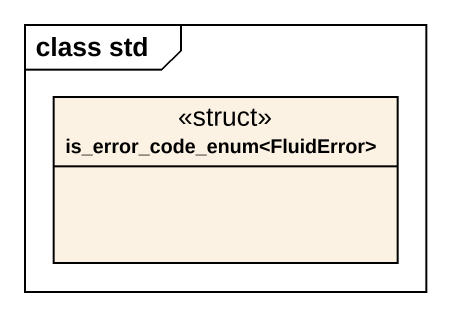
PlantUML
@startuml
mainframe class std
hide circle
hide empty members
class "is_error_code_enum<FluidError>" as is_error_code_enum <<struct>>
@enduml
